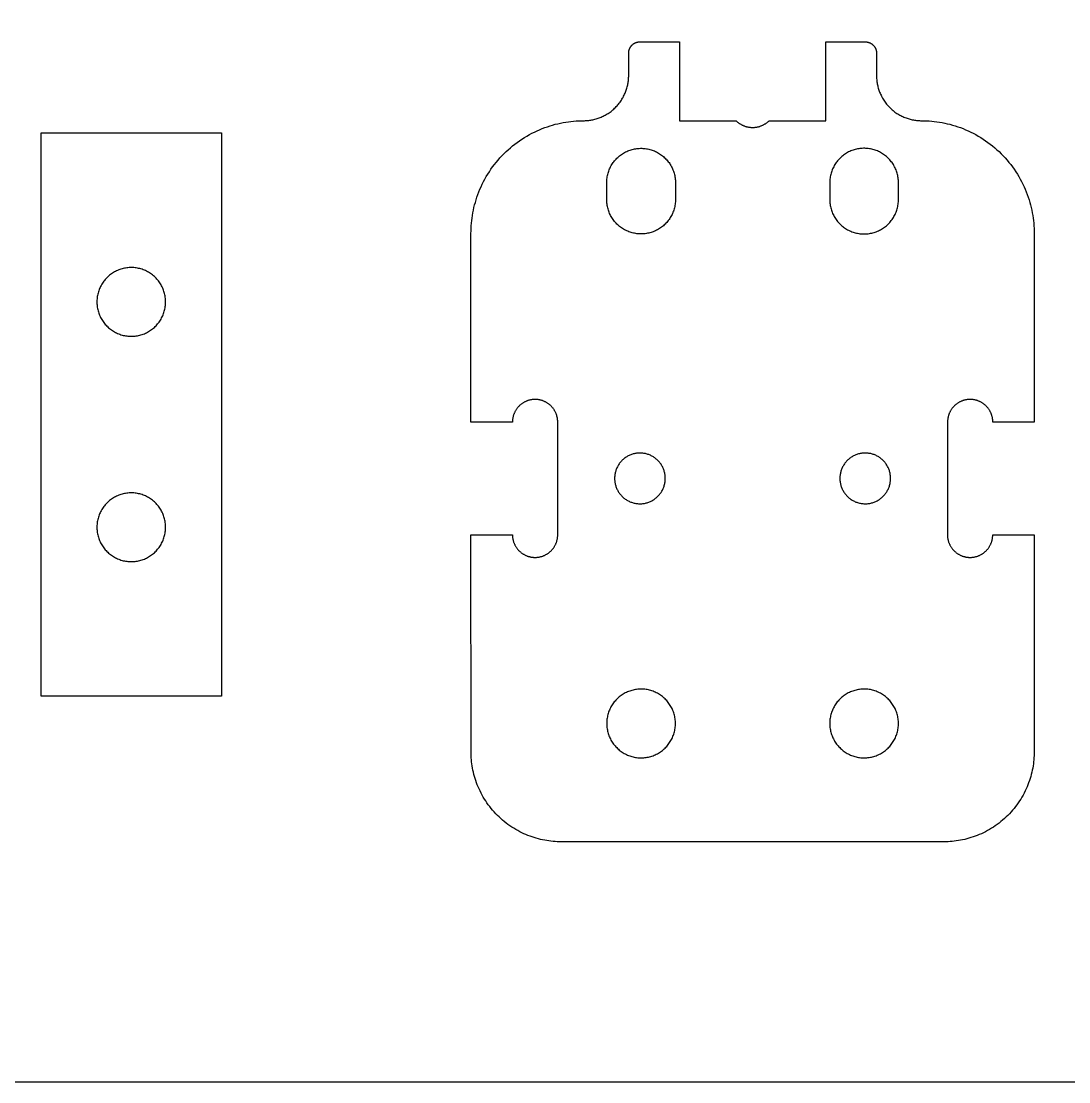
# Model space of a CAD drawing. Header units: millimetres. Extents: x -65 to 613, y -58 to 125.
# Drawn here: x 18.7 to 111.7, y -58.3 to 35.9 of the extents above; entities that cross this region are included whole.
import ezdxf

# ---------------------------------------------------------------- set-up
doc = ezdxf.new("R2010")
doc.units = ezdxf.units.MM
doc.header["$MEASUREMENT"] = 0
for name, color, linetype in [('ALLUMINIO2MM', 7, 'Continuous'), ('ALLUMINIO5MM', 7, 'Continuous'), ('DEFAULT', 7, 'Continuous')]:
    doc.layers.add(name, color=color, linetype=linetype)

# ---------------------------------------------------------------- blocks, each defined once
blk = doc.blocks.new('BLOCKOFVIEWS_3')
at = {"layer": 'ALLUMINIO2MM'}
for points in [[(-13.991, 49.22), (2.009, 49.22)], [(-13.991, -0.78), (-13.991, 49.22)], [(2.009, 49.22), (2.009, -0.78)], [(-2.941, 34.22), (-2.943, 34.326), (-2.949, 34.431), (-2.958, 34.537), (-2.971, 34.642), (-2.987, 34.746), (-3.007, 34.85), (-3.031, 34.954), (-3.058, 35.056), (-3.089, 35.157), (-3.123, 35.257), (-3.161, 35.356), (-3.202, 35.454), (-3.247, 35.55), (-3.294, 35.644), (-3.345, 35.737), (-3.4, 35.828), (-3.457, 35.917), (-3.517, 36.004), (-3.581, 36.089), (-3.647, 36.171), (-3.716, 36.251), (-3.788, 36.329), (-3.863, 36.404), (-3.94, 36.477), (-4.019, 36.547), (-4.101, 36.614), (-4.186, 36.678), (-4.272, 36.739), (-4.36, 36.797), (-4.451, 36.852), (-4.543, 36.904), (-4.637, 36.953), (-4.733, 36.998), (-4.83, 37.04), (-4.929, 37.079), (-5.029, 37.114), (-5.13, 37.145), (-5.232, 37.174), (-5.335, 37.198), (-5.438, 37.219), (-5.543, 37.237), (-5.648, 37.25), (-5.753, 37.26), (-5.859, 37.267), (-5.965, 37.27), (-6.071, 37.269), (-6.176, 37.264), (-6.282, 37.256), (-6.387, 37.244), (-6.492, 37.228), (-6.596, 37.209), (-6.699, 37.186), (-6.802, 37.16), (-6.903, 37.13), (-7.004, 37.097), (-7.103, 37.06), (-7.201, 37.019), (-7.297, 36.976), (-7.392, 36.929), (-7.486, 36.879), (-7.577, 36.825), (-7.666, 36.768), (-7.754, 36.709), (-7.839, 36.646), (-7.922, 36.581), (-8.003, 36.512), (-8.081, 36.441), (-8.157, 36.367), (-8.23, 36.291), (-8.301, 36.212), (-8.369, 36.13), (-8.434, 36.047), (-8.495, 35.961), (-8.554, 35.873), (-8.61, 35.783), (-8.663, 35.691), (-8.712, 35.597), (-8.759, 35.502), (-8.801, 35.405), (-8.841, 35.307), (-8.877, 35.207), (-8.909, 35.107), (-8.938, 35.005), (-8.964, 34.902), (-8.986, 34.798), (-9.004, 34.694), (-9.019, 34.589), (-9.03, 34.484), (-9.037, 34.378), (-9.041, 34.273), (-9.041, 34.167), (-9.037, 34.061), (-9.03, 33.955), (-9.019, 33.85), (-9.004, 33.745), (-8.986, 33.641), (-8.964, 33.537), (-8.938, 33.435), (-8.909, 33.333), (-8.877, 33.232), (-8.841, 33.132), (-8.801, 33.034), (-8.759, 32.937), (-8.712, 32.842), (-8.663, 32.748), (-8.61, 32.657), (-8.554, 32.567), (-8.495, 32.479), (-8.434, 32.393), (-8.369, 32.309), (-8.301, 32.228), (-8.23, 32.149), (-8.157, 32.072), (-8.081, 31.998), (-8.003, 31.927), (-7.922, 31.859), (-7.839, 31.793), (-7.754, 31.731), (-7.666, 31.671), (-7.577, 31.614), (-7.486, 31.561), (-7.392, 31.511), (-7.297, 31.464), (-7.201, 31.42), (-7.103, 31.38), (-7.004, 31.343), (-6.903, 31.309), (-6.802, 31.279), (-6.699, 31.253), (-6.596, 31.23), (-6.492, 31.211), (-6.387, 31.195), (-6.282, 31.184), (-6.176, 31.175), (-6.071, 31.171), (-5.965, 31.17), (-5.859, 31.173), (-5.753, 31.179), (-5.648, 31.189), (-5.543, 31.203), (-5.438, 31.22), (-5.335, 31.241), (-5.232, 31.266), (-5.13, 31.294), (-5.029, 31.326), (-4.929, 31.361), (-4.83, 31.399), (-4.733, 31.441), (-4.637, 31.487), (-4.543, 31.535), (-4.451, 31.587), (-4.36, 31.642), (-4.272, 31.7), (-4.186, 31.762), (-4.101, 31.826), (-4.019, 31.893), (-3.94, 31.963), (-3.863, 32.035), (-3.788, 32.11), (-3.716, 32.188), (-3.647, 32.268), (-3.581, 32.351), (-3.517, 32.436), (-3.457, 32.522), (-3.4, 32.611), (-3.345, 32.702), (-3.294, 32.795), (-3.247, 32.89), (-3.202, 32.986), (-3.161, 33.083), (-3.123, 33.182), (-3.089, 33.282), (-3.058, 33.384), (-3.031, 33.486), (-3.007, 33.589), (-2.987, 33.693), (-2.971, 33.798), (-2.958, 33.903), (-2.949, 34.008), (-2.943, 34.114), (-2.941, 34.22)], [(-2.941, 14.22), (-2.943, 14.326), (-2.949, 14.431), (-2.958, 14.537), (-2.971, 14.642), (-2.987, 14.746), (-3.007, 14.85), (-3.031, 14.954), (-3.058, 15.056), (-3.089, 15.157), (-3.123, 15.257), (-3.161, 15.356), (-3.202, 15.454), (-3.247, 15.55), (-3.294, 15.644), (-3.345, 15.737), (-3.4, 15.828), (-3.457, 15.917), (-3.517, 16.004), (-3.581, 16.089), (-3.647, 16.171), (-3.716, 16.251), (-3.788, 16.329), (-3.863, 16.404), (-3.94, 16.477), (-4.019, 16.547), (-4.101, 16.614), (-4.186, 16.678), (-4.272, 16.739), (-4.36, 16.797), (-4.451, 16.852), (-4.543, 16.904), (-4.637, 16.953), (-4.733, 16.998), (-4.83, 17.04), (-4.929, 17.079), (-5.029, 17.114), (-5.13, 17.145), (-5.232, 17.174), (-5.335, 17.198), (-5.438, 17.219), (-5.543, 17.237), (-5.648, 17.25), (-5.753, 17.26), (-5.859, 17.267), (-5.965, 17.27), (-6.071, 17.269), (-6.176, 17.264), (-6.282, 17.256), (-6.387, 17.244), (-6.492, 17.228), (-6.596, 17.209), (-6.699, 17.186), (-6.802, 17.16), (-6.903, 17.13), (-7.004, 17.097), (-7.103, 17.06), (-7.201, 17.019), (-7.297, 16.976), (-7.392, 16.929), (-7.486, 16.879), (-7.577, 16.825), (-7.666, 16.768), (-7.754, 16.709), (-7.839, 16.646), (-7.922, 16.581), (-8.003, 16.512), (-8.081, 16.441), (-8.157, 16.367), (-8.23, 16.291), (-8.301, 16.212), (-8.369, 16.13), (-8.434, 16.047), (-8.495, 15.961), (-8.554, 15.873), (-8.61, 15.783), (-8.663, 15.691), (-8.712, 15.597), (-8.759, 15.502), (-8.801, 15.405), (-8.841, 15.307), (-8.877, 15.207), (-8.909, 15.107), (-8.938, 15.005), (-8.964, 14.902), (-8.986, 14.798), (-9.004, 14.694), (-9.019, 14.589), (-9.03, 14.484), (-9.037, 14.378), (-9.041, 14.273), (-9.041, 14.167), (-9.037, 14.061), (-9.03, 13.955), (-9.019, 13.85), (-9.004, 13.745), (-8.986, 13.641), (-8.964, 13.537), (-8.938, 13.435), (-8.909, 13.333), (-8.877, 13.232), (-8.841, 13.132), (-8.801, 13.034), (-8.759, 12.937), (-8.712, 12.842), (-8.663, 12.748), (-8.61, 12.657), (-8.554, 12.567), (-8.495, 12.479), (-8.434, 12.393), (-8.369, 12.309), (-8.301, 12.228), (-8.23, 12.149), (-8.157, 12.072), (-8.081, 11.998), (-8.003, 11.927), (-7.922, 11.859), (-7.839, 11.793), (-7.754, 11.731), (-7.666, 11.671), (-7.577, 11.614), (-7.486, 11.561), (-7.392, 11.511), (-7.297, 11.464), (-7.201, 11.42), (-7.103, 11.38), (-7.004, 11.343), (-6.903, 11.309), (-6.802, 11.279), (-6.699, 11.253), (-6.596, 11.23), (-6.492, 11.211), (-6.387, 11.195), (-6.282, 11.184), (-6.176, 11.175), (-6.071, 11.171), (-5.965, 11.17), (-5.859, 11.173), (-5.753, 11.179), (-5.648, 11.189), (-5.543, 11.203), (-5.438, 11.22), (-5.335, 11.241), (-5.232, 11.266), (-5.13, 11.294), (-5.029, 11.326), (-4.929, 11.361), (-4.83, 11.399), (-4.733, 11.441), (-4.637, 11.487), (-4.543, 11.535), (-4.451, 11.587), (-4.36, 11.642), (-4.272, 11.7), (-4.186, 11.762), (-4.101, 11.826), (-4.019, 11.893), (-3.94, 11.963), (-3.863, 12.035), (-3.788, 12.11), (-3.716, 12.188), (-3.647, 12.268), (-3.581, 12.351), (-3.517, 12.436), (-3.457, 12.522), (-3.4, 12.611), (-3.345, 12.702), (-3.294, 12.795), (-3.247, 12.89), (-3.202, 12.986), (-3.161, 13.083), (-3.123, 13.182), (-3.089, 13.282), (-3.058, 13.384), (-3.031, 13.486), (-3.007, 13.589), (-2.987, 13.693), (-2.971, 13.798), (-2.958, 13.903), (-2.949, 14.008), (-2.943, 14.114), (-2.941, 14.22)], [(2.009, -0.78), (-13.991, -0.78)]]:
    blk.add_lwpolyline(points, dxfattribs=at)

msp = doc.modelspace()

# ---------------------------------------------------------------- linework, layer by layer
at = {"layer": 'ALLUMINIO5MM'}
for points in [[(82.124, 27.025), (82.157, 26.993), (82.192, 26.962), (82.227, 26.931), (82.263, 26.9), (82.301, 26.87), (82.339, 26.841), (82.378, 26.813), (82.418, 26.785), (82.459, 26.758), (82.501, 26.732), (82.544, 26.706), (82.588, 26.682), (82.632, 26.658), (82.678, 26.635), (82.724, 26.614), (82.771, 26.593), (82.819, 26.573), (82.867, 26.555), (82.916, 26.537), (82.966, 26.521), (83.016, 26.506), (83.067, 26.492), (83.118, 26.48), (83.17, 26.468), (83.222, 26.458), (83.274, 26.449), (83.327, 26.442), (83.38, 26.436), (83.433, 26.431), (83.487, 26.428), (83.54, 26.426), (83.594, 26.425), (83.647, 26.426), (83.701, 26.428), (83.754, 26.431), (83.808, 26.436), (83.861, 26.442), (83.914, 26.449), (83.966, 26.458), (84.018, 26.468), (84.07, 26.48), (84.121, 26.492), (84.172, 26.506), (84.222, 26.521), (84.272, 26.537), (84.321, 26.555), (84.369, 26.573), (84.417, 26.593), (84.464, 26.614), (84.51, 26.635), (84.555, 26.658), (84.6, 26.682), (84.644, 26.706), (84.687, 26.732), (84.729, 26.758), (84.77, 26.785), (84.81, 26.813), (84.849, 26.841), (84.887, 26.87), (84.924, 26.9), (84.961, 26.931), (84.996, 26.962), (85.03, 26.993), (85.064, 27.025), (90.094, 27.025), (90.094, 34.025), (93.594, 34.025), (93.616, 34.025), (93.638, 34.024), (93.661, 34.023), (93.684, 34.021), (93.707, 34.019), (93.73, 34.016), (93.753, 34.012), (93.776, 34.008), (93.799, 34.004), (93.822, 33.999), (93.846, 33.993), (93.869, 33.986), (93.892, 33.979), (93.916, 33.972), (93.939, 33.964), (93.962, 33.955), (93.985, 33.945), (94.008, 33.935), (94.031, 33.925), (94.053, 33.913), (94.076, 33.901), (94.098, 33.889), (94.12, 33.876), (94.141, 33.862), (94.162, 33.848), (94.183, 33.833), (94.204, 33.817), (94.224, 33.801), (94.244, 33.785), (94.263, 33.768), (94.282, 33.75), (94.301, 33.732), (94.319, 33.714), (94.337, 33.695), (94.354, 33.675), (94.37, 33.655), (94.386, 33.635), (94.402, 33.614), (94.417, 33.594), (94.431, 33.572), (94.445, 33.551), (94.458, 33.529), (94.47, 33.507), (94.482, 33.484), (94.493, 33.462), (94.504, 33.439), (94.514, 33.416), (94.524, 33.393), (94.533, 33.37), (94.541, 33.347), (94.548, 33.323), (94.555, 33.3), (94.562, 33.277), (94.567, 33.254), (94.573, 33.23), (94.577, 33.207), (94.581, 33.184), (94.585, 33.161), (94.588, 33.138), (94.59, 33.115), (94.592, 33.092), (94.593, 33.07), (94.594, 33.047), (94.595, 30.936), (94.598, 30.847), (94.603, 30.756), (94.61, 30.666), (94.619, 30.574), (94.631, 30.482), (94.645, 30.39), (94.661, 30.297), (94.679, 30.204), (94.7, 30.111), (94.723, 30.018), (94.748, 29.924), (94.776, 29.831), (94.807, 29.738), (94.839, 29.645), (94.875, 29.553), (94.913, 29.461), (94.953, 29.369), (94.996, 29.278), (95.041, 29.188), (95.088, 29.098), (95.139, 29.01), (95.191, 28.923), (95.246, 28.836), (95.303, 28.751), (95.363, 28.667), (95.424, 28.585), (95.488, 28.504), (95.555, 28.424), (95.623, 28.347), (95.693, 28.271), (95.765, 28.197), (95.84, 28.124), (95.916, 28.054), (95.993, 27.986), (96.073, 27.92), (96.154, 27.856), (96.236, 27.794), (96.32, 27.734), (96.405, 27.677), (96.491, 27.622), (96.579, 27.57), (96.667, 27.52), (96.757, 27.472), (96.847, 27.427), (96.938, 27.384), (97.029, 27.344), (97.122, 27.306), (97.214, 27.271), (97.307, 27.238), (97.4, 27.207), (97.493, 27.179), (97.587, 27.154), (97.68, 27.131), (97.773, 27.11), (97.866, 27.092), (97.959, 27.076), (98.051, 27.062), (98.143, 27.051), (98.234, 27.041), (98.325, 27.034), (98.416, 27.029), (98.505, 27.026), (98.816, 27.023), (99.04, 27.015), (99.265, 27.002), (99.492, 26.985), (99.721, 26.961), (99.951, 26.933), (100.182, 26.898), (100.414, 26.858), (100.646, 26.812), (100.879, 26.76), (101.112, 26.703), (101.345, 26.639), (101.579, 26.569), (101.811, 26.493), (102.044, 26.411), (102.275, 26.323), (102.505, 26.228), (102.734, 26.128), (102.961, 26.021), (103.187, 25.908), (103.41, 25.789), (103.631, 25.663), (103.85, 25.532), (104.066, 25.395), (104.279, 25.252), (104.488, 25.103), (104.694, 24.949), (104.897, 24.789), (105.095, 24.623), (105.29, 24.452), (105.48, 24.277), (105.665, 24.096), (105.846, 23.911), (106.021, 23.721), (106.192, 23.526), (106.357, 23.328), (106.517, 23.126), (106.672, 22.92), (106.821, 22.71), (106.964, 22.497), (107.101, 22.281), (107.232, 22.063), (107.358, 21.841), (107.477, 21.618), (107.59, 21.392), (107.697, 21.165), (107.797, 20.936), (107.892, 20.706), (107.98, 20.475), (108.062, 20.243), (108.138, 20.01), (108.208, 19.777), (108.272, 19.543), (108.329, 19.31), (108.381, 19.077), (108.427, 18.845), (108.467, 18.613), (108.501, 18.382), (108.53, 18.152), (108.553, 17.924), (108.571, 17.696), (108.584, 17.471), (108.591, 17.247), (108.6, 0.275), (104.92, 0.275), (104.92, 0.32), (104.918, 0.365), (104.916, 0.41), (104.912, 0.456), (104.908, 0.502), (104.902, 0.548), (104.895, 0.594), (104.887, 0.641), (104.878, 0.688), (104.867, 0.735), (104.856, 0.781), (104.843, 0.828), (104.829, 0.875), (104.813, 0.922), (104.797, 0.969), (104.779, 1.015), (104.76, 1.061), (104.74, 1.107), (104.719, 1.153), (104.696, 1.198), (104.672, 1.243), (104.647, 1.288), (104.62, 1.332), (104.593, 1.375), (104.564, 1.418), (104.534, 1.46), (104.503, 1.501), (104.471, 1.542), (104.438, 1.582), (104.403, 1.621), (104.368, 1.659), (104.332, 1.697), (104.294, 1.733), (104.256, 1.768), (104.217, 1.802), (104.177, 1.836), (104.137, 1.868), (104.095, 1.899), (104.053, 1.929), (104.01, 1.958), (103.967, 1.985), (103.923, 2.012), (103.878, 2.037), (103.834, 2.061), (103.788, 2.083), (103.743, 2.105), (103.697, 2.125), (103.65, 2.144), (103.604, 2.162), (103.557, 2.178), (103.51, 2.194), (103.463, 2.208), (103.417, 2.22), (103.37, 2.232), (103.323, 2.242), (103.276, 2.252), (103.23, 2.26), (103.183, 2.267), (103.137, 2.272), (103.091, 2.277), (103.045, 2.281), (103, 2.283), (102.955, 2.285), (102.91, 2.285), (102.866, 2.285), (102.821, 2.283), (102.775, 2.281), (102.73, 2.277), (102.684, 2.272), (102.638, 2.267), (102.591, 2.26), (102.545, 2.252), (102.498, 2.242), (102.451, 2.232), (102.404, 2.22), (102.357, 2.208), (102.31, 2.194), (102.264, 2.178), (102.217, 2.162), (102.17, 2.144), (102.124, 2.125), (102.078, 2.105), (102.033, 2.083), (101.987, 2.061), (101.942, 2.037), (101.898, 2.012), (101.854, 1.985), (101.81, 1.958), (101.768, 1.929), (101.726, 1.899), (101.684, 1.868), (101.643, 1.836), (101.604, 1.802), (101.565, 1.768), (101.526, 1.733), (101.489, 1.697), (101.453, 1.659), (101.417, 1.621), (101.383, 1.582), (101.35, 1.542), (101.318, 1.501), (101.287, 1.46), (101.257, 1.418), (101.228, 1.375), (101.2, 1.332), (101.174, 1.288), (101.149, 1.243), (101.125, 1.198), (101.102, 1.153), (101.081, 1.107), (101.06, 1.061), (101.041, 1.015), (101.024, 0.969), (101.007, 0.922), (100.992, 0.875), (100.978, 0.828), (100.965, 0.781), (100.954, 0.735), (100.943, 0.688), (100.934, 0.641), (100.926, 0.594), (100.919, 0.548), (100.913, 0.502), (100.908, 0.456), (100.905, 0.41), (100.902, 0.365), (100.901, 0.32), (100.894, -9.725), (100.894, -9.77), (100.896, -9.815), (100.898, -9.86), (100.902, -9.906), (100.907, -9.952), (100.912, -9.998), (100.919, -10.044), (100.927, -10.091), (100.937, -10.137), (100.947, -10.184), (100.959, -10.231), (100.971, -10.278), (100.986, -10.325), (101.001, -10.372), (101.017, -10.418), (101.035, -10.465), (101.054, -10.511), (101.074, -10.557), (101.096, -10.603), (101.118, -10.648), (101.142, -10.693), (101.168, -10.738), (101.194, -10.781), (101.222, -10.825), (101.25, -10.868), (101.28, -10.91), (101.311, -10.951), (101.343, -10.992), (101.377, -11.032), (101.411, -11.071), (101.446, -11.109), (101.483, -11.146), (101.52, -11.183), (101.558, -11.218), (101.597, -11.252), (101.637, -11.285), (101.678, -11.318), (101.719, -11.349), (101.761, -11.379), (101.804, -11.407), (101.847, -11.435), (101.891, -11.461), (101.936, -11.486), (101.981, -11.51), (102.026, -11.533), (102.072, -11.555), (102.118, -11.575), (102.164, -11.594), (102.211, -11.612), (102.257, -11.628), (102.304, -11.643), (102.351, -11.657), (102.398, -11.67), (102.445, -11.682), (102.491, -11.692), (102.538, -11.701), (102.585, -11.709), (102.631, -11.716), (102.677, -11.722), (102.723, -11.727), (102.769, -11.73), (102.814, -11.733), (102.859, -11.734), (102.904, -11.735), (102.949, -11.734), (102.993, -11.733), (103.039, -11.73), (103.084, -11.727), (103.13, -11.722), (103.177, -11.716), (103.223, -11.709), (103.27, -11.701), (103.316, -11.692), (103.363, -11.682), (103.41, -11.67), (103.457, -11.657), (103.504, -11.643), (103.551, -11.628), (103.597, -11.612), (103.644, -11.594), (103.69, -11.575), (103.736, -11.555), (103.782, -11.533), (103.827, -11.51), (103.872, -11.486), (103.916, -11.461), (103.96, -11.435), (104.004, -11.407), (104.047, -11.379), (104.089, -11.349), (104.13, -11.318), (104.171, -11.285), (104.211, -11.252), (104.25, -11.218), (104.288, -11.183), (104.325, -11.146), (104.361, -11.109), (104.397, -11.071), (104.431, -11.032), (104.464, -10.992), (104.497, -10.951), (104.528, -10.91), (104.557, -10.868), (104.586, -10.825), (104.614, -10.781), (104.64, -10.738), (104.665, -10.693), (104.689, -10.648), (104.712, -10.603), (104.734, -10.557), (104.754, -10.511), (104.773, -10.465), (104.791, -10.418), (104.807, -10.372), (104.822, -10.325), (104.836, -10.278), (104.849, -10.231), (104.861, -10.184), (104.871, -10.137), (104.88, -10.091), (104.888, -10.044), (104.895, -9.998), (104.901, -9.952), (104.906, -9.906), (104.909, -9.86), (104.912, -9.815), (104.913, -9.77), (104.914, -9.725), (108.594, -9.725), (108.594, -28.975), (108.592, -29.153), (108.586, -29.332), (108.576, -29.512), (108.562, -29.694), (108.543, -29.877), (108.52, -30.061), (108.492, -30.245), (108.46, -30.431), (108.424, -30.617), (108.382, -30.803), (108.336, -30.99), (108.285, -31.176), (108.229, -31.363), (108.168, -31.549), (108.103, -31.735), (108.032, -31.92), (107.957, -32.104), (107.876, -32.287), (107.791, -32.469), (107.7, -32.649), (107.605, -32.828), (107.505, -33.005), (107.4, -33.18), (107.29, -33.353), (107.175, -33.523), (107.056, -33.691), (106.933, -33.855), (106.805, -34.017), (106.672, -34.176), (106.536, -34.332), (106.395, -34.484), (106.251, -34.632), (106.102, -34.776), (105.95, -34.917), (105.795, -35.053), (105.636, -35.186), (105.474, -35.314), (105.309, -35.437), (105.142, -35.556), (104.972, -35.671), (104.799, -35.781), (104.624, -35.886), (104.447, -35.986), (104.268, -36.081), (104.088, -36.172), (103.906, -36.257), (103.723, -36.338), (103.539, -36.413), (103.354, -36.484), (103.168, -36.55), (102.982, -36.61), (102.795, -36.666), (102.609, -36.717), (102.422, -36.763), (102.236, -36.805), (102.05, -36.841), (101.864, -36.873), (101.679, -36.901), (101.496, -36.924), (101.313, -36.943), (101.131, -36.957), (100.951, -36.967), (100.771, -36.973), (66.594, -36.975), (66.416, -36.973), (66.237, -36.967), (66.057, -36.957), (65.875, -36.943), (65.692, -36.924), (65.508, -36.901), (65.324, -36.873), (65.138, -36.841), (64.952, -36.805), (64.766, -36.763), (64.579, -36.717), (64.393, -36.666), (64.206, -36.61), (64.02, -36.55), (63.834, -36.484), (63.649, -36.413), (63.465, -36.338), (63.282, -36.257), (63.1, -36.172), (62.92, -36.081), (62.741, -35.986), (62.564, -35.886), (62.389, -35.781), (62.216, -35.671), (62.046, -35.556), (61.878, -35.437), (61.713, -35.314), (61.552, -35.186), (61.393, -35.053), (61.237, -34.917), (61.085, -34.776), (60.937, -34.632), (60.793, -34.484), (60.652, -34.332), (60.515, -34.176), (60.383, -34.017), (60.255, -33.855), (60.131, -33.691), (60.012, -33.523), (59.898, -33.353), (59.788, -33.18), (59.683, -33.005), (59.583, -32.828), (59.488, -32.649), (59.397, -32.469), (59.312, -32.287), (59.231, -32.104), (59.156, -31.92), (59.085, -31.735), (59.019, -31.549), (58.959, -31.363), (58.903, -31.176), (58.852, -30.99), (58.806, -30.803), (58.764, -30.617), (58.727, -30.431), (58.695, -30.245), (58.668, -30.061), (58.645, -29.877), (58.626, -29.694), (58.612, -29.512), (58.602, -29.332), (58.596, -29.153), (58.594, -9.725), (62.274, -9.725), (62.274, -9.77), (62.276, -9.815), (62.278, -9.86), (62.282, -9.906), (62.287, -9.952), (62.292, -9.998), (62.299, -10.044), (62.307, -10.091), (62.317, -10.137), (62.327, -10.184), (62.339, -10.231), (62.351, -10.278), (62.366, -10.325), (62.381, -10.372), (62.397, -10.418), (62.415, -10.465), (62.434, -10.511), (62.454, -10.557), (62.476, -10.603), (62.498, -10.648), (62.522, -10.693), (62.548, -10.738), (62.574, -10.781), (62.602, -10.825), (62.63, -10.868), (62.66, -10.91), (62.691, -10.951), (62.723, -10.992), (62.757, -11.032), (62.791, -11.071), (62.826, -11.109), (62.863, -11.146), (62.9, -11.183), (62.938, -11.218), (62.977, -11.252), (63.017, -11.285), (63.058, -11.318), (63.099, -11.349), (63.141, -11.379), (63.184, -11.407), (63.227, -11.435), (63.271, -11.461), (63.316, -11.486), (63.361, -11.51), (63.406, -11.533), (63.452, -11.555), (63.498, -11.575), (63.544, -11.594), (63.591, -11.612), (63.637, -11.628), (63.684, -11.643), (63.731, -11.657), (63.778, -11.67), (63.825, -11.682), (63.871, -11.692), (63.918, -11.701), (63.965, -11.709), (64.011, -11.716), (64.057, -11.722), (64.103, -11.727), (64.149, -11.73), (64.194, -11.733), (64.239, -11.734), (64.284, -11.735), (64.329, -11.734), (64.373, -11.733), (64.419, -11.73), (64.464, -11.727), (64.51, -11.722), (64.557, -11.716), (64.603, -11.709), (64.65, -11.701), (64.696, -11.692), (64.743, -11.682), (64.79, -11.67), (64.837, -11.657), (64.884, -11.643), (64.931, -11.628), (64.977, -11.612), (65.024, -11.594), (65.07, -11.575), (65.116, -11.555), (65.162, -11.533), (65.207, -11.51), (65.252, -11.486), (65.296, -11.461), (65.34, -11.435), (65.384, -11.407), (65.427, -11.379), (65.469, -11.349), (65.51, -11.318), (65.551, -11.285), (65.591, -11.252), (65.63, -11.218), (65.668, -11.183), (65.705, -11.146), (65.741, -11.109), (65.777, -11.071), (65.811, -11.032), (65.844, -10.992), (65.877, -10.951), (65.908, -10.91), (65.937, -10.868), (65.966, -10.825), (65.994, -10.781), (66.02, -10.738), (66.045, -10.693), (66.069, -10.648), (66.092, -10.603), (66.114, -10.557), (66.134, -10.511), (66.153, -10.465), (66.171, -10.418), (66.187, -10.372), (66.202, -10.325), (66.216, -10.278), (66.229, -10.231), (66.241, -10.184), (66.251, -10.137), (66.26, -10.091), (66.268, -10.044), (66.275, -9.998), (66.281, -9.952), (66.286, -9.906), (66.289, -9.86), (66.292, -9.815), (66.293, -9.77), (66.294, 0.275), (66.293, 0.32), (66.292, 0.365), (66.289, 0.41), (66.286, 0.456), (66.281, 0.502), (66.275, 0.548), (66.268, 0.594), (66.26, 0.641), (66.251, 0.687), (66.241, 0.734), (66.229, 0.781), (66.216, 0.828), (66.202, 0.875), (66.187, 0.922), (66.171, 0.968), (66.153, 1.015), (66.134, 1.061), (66.114, 1.107), (66.092, 1.153), (66.069, 1.198), (66.045, 1.243), (66.02, 1.288), (65.994, 1.332), (65.966, 1.375), (65.937, 1.418), (65.908, 1.46), (65.877, 1.501), (65.844, 1.542), (65.811, 1.582), (65.777, 1.621), (65.741, 1.659), (65.705, 1.696), (65.668, 1.733), (65.63, 1.768), (65.591, 1.802), (65.551, 1.835), (65.51, 1.868), (65.469, 1.899), (65.427, 1.929), (65.384, 1.957), (65.34, 1.985), (65.296, 2.011), (65.252, 2.037), (65.207, 2.06), (65.162, 2.083), (65.116, 2.105), (65.07, 2.125), (65.024, 2.144), (64.977, 2.162), (64.931, 2.178), (64.884, 2.193), (64.837, 2.207), (64.79, 2.22), (64.743, 2.232), (64.696, 2.242), (64.65, 2.251), (64.603, 2.26), (64.557, 2.266), (64.51, 2.272), (64.464, 2.277), (64.419, 2.28), (64.373, 2.283), (64.329, 2.285), (64.284, 2.285), (64.239, 2.285), (64.194, 2.283), (64.149, 2.28), (64.103, 2.277), (64.057, 2.272), (64.011, 2.266), (63.965, 2.26), (63.918, 2.251), (63.871, 2.242), (63.825, 2.232), (63.778, 2.22), (63.731, 2.207), (63.684, 2.193), (63.637, 2.178), (63.591, 2.162), (63.544, 2.144), (63.498, 2.125), (63.452, 2.105), (63.406, 2.083), (63.361, 2.06), (63.316, 2.037), (63.271, 2.011), (63.227, 1.985), (63.184, 1.957), (63.141, 1.929), (63.099, 1.899), (63.058, 1.868), (63.017, 1.835), (62.977, 1.802), (62.938, 1.768), (62.9, 1.733), (62.863, 1.696), (62.826, 1.659), (62.791, 1.621), (62.757, 1.582), (62.723, 1.542), (62.691, 1.501), (62.66, 1.46), (62.63, 1.418), (62.602, 1.375), (62.574, 1.332), (62.548, 1.288), (62.522, 1.243), (62.498, 1.198), (62.476, 1.153), (62.454, 1.107), (62.434, 1.061), (62.415, 1.015), (62.397, 0.968), (62.381, 0.922), (62.366, 0.875), (62.351, 0.828), (62.339, 0.781), (62.327, 0.734), (62.317, 0.687), (62.307, 0.641), (62.299, 0.594), (62.292, 0.548), (62.287, 0.502), (62.282, 0.456), (62.278, 0.41), (62.276, 0.365), (62.274, 0.32), (62.274, 0.275), (58.594, 0.275), (58.594, 17.025), (58.596, 17.247), (58.604, 17.471), (58.616, 17.696), (58.634, 17.924), (58.658, 18.152), (58.686, 18.382), (58.721, 18.613), (58.761, 18.845), (58.807, 19.077), (58.858, 19.31), (58.916, 19.543), (58.98, 19.777), (59.05, 20.01), (59.126, 20.243), (59.208, 20.475), (59.296, 20.706), (59.39, 20.936), (59.491, 21.165), (59.598, 21.392), (59.711, 21.618), (59.83, 21.841), (59.955, 22.063), (60.087, 22.281), (60.224, 22.497), (60.367, 22.71), (60.516, 22.92), (60.67, 23.126), (60.83, 23.328), (60.996, 23.526), (61.166, 23.721), (61.342, 23.911), (61.523, 24.096), (61.708, 24.277), (61.898, 24.452), (62.092, 24.623), (62.291, 24.789), (62.493, 24.949), (62.699, 25.103), (62.909, 25.252), (63.122, 25.395), (63.338, 25.532), (63.556, 25.663), (63.777, 25.789), (64.001, 25.908), (64.226, 26.021), (64.454, 26.128), (64.683, 26.228), (64.913, 26.323), (65.144, 26.411), (65.376, 26.493), (65.609, 26.569), (65.842, 26.639), (66.076, 26.703), (66.309, 26.76), (66.542, 26.812), (66.774, 26.858), (67.006, 26.898), (67.237, 26.933), (67.467, 26.961), (67.695, 26.985), (67.923, 27.002), (68.148, 27.015), (68.372, 27.023), (68.683, 27.026), (68.772, 27.029), (68.862, 27.034), (68.953, 27.041), (69.045, 27.051), (69.137, 27.062), (69.229, 27.076), (69.322, 27.092), (69.415, 27.11), (69.508, 27.131), (69.601, 27.154), (69.695, 27.179), (69.788, 27.207), (69.881, 27.238), (69.974, 27.271), (70.066, 27.306), (70.158, 27.344), (70.25, 27.384), (70.341, 27.427), (70.431, 27.472), (70.52, 27.52), (70.609, 27.57), (70.696, 27.622), (70.783, 27.677), (70.868, 27.734), (70.952, 27.794), (71.034, 27.856), (71.115, 27.92), (71.194, 27.986), (71.272, 28.054), (71.348, 28.124), (71.422, 28.197), (71.495, 28.271), (71.565, 28.347), (71.633, 28.424), (71.699, 28.504), (71.763, 28.585), (71.825, 28.667), (71.885, 28.751), (71.942, 28.836), (71.997, 28.923), (72.049, 29.01), (72.099, 29.098), (72.147, 29.188), (72.192, 29.278), (72.235, 29.369), (72.275, 29.461), (72.313, 29.553), (72.348, 29.645), (72.381, 29.738), (72.412, 29.831), (72.439, 29.924), (72.465, 30.018), (72.488, 30.111), (72.509, 30.204), (72.527, 30.297), (72.543, 30.39), (72.557, 30.482), (72.568, 30.574), (72.578, 30.666), (72.585, 30.756), (72.59, 30.847), (72.593, 30.936), (72.594, 33.047), (72.595, 33.07), (72.596, 33.092), (72.598, 33.115), (72.6, 33.138), (72.603, 33.161), (72.607, 33.184), (72.611, 33.207), (72.615, 33.23), (72.62, 33.254), (72.626, 33.277), (72.632, 33.3), (72.639, 33.323), (72.647, 33.347), (72.655, 33.37), (72.664, 33.393), (72.674, 33.416), (72.684, 33.439), (72.694, 33.462), (72.706, 33.484), (72.718, 33.507), (72.73, 33.529), (72.743, 33.551), (72.757, 33.572), (72.771, 33.594), (72.786, 33.614), (72.802, 33.635), (72.818, 33.655), (72.834, 33.675), (72.851, 33.695), (72.869, 33.714), (72.887, 33.732), (72.905, 33.75), (72.924, 33.768), (72.944, 33.785), (72.964, 33.801), (72.984, 33.817), (73.004, 33.833), (73.025, 33.848), (73.047, 33.862), (73.068, 33.876), (73.09, 33.889), (73.112, 33.901), (73.135, 33.913), (73.157, 33.925), (73.18, 33.935), (73.203, 33.945), (73.226, 33.955), (73.249, 33.964), (73.272, 33.972), (73.295, 33.979), (73.319, 33.986), (73.342, 33.993), (73.365, 33.999), (73.389, 34.004), (73.412, 34.008), (73.435, 34.012), (73.458, 34.016), (73.481, 34.019), (73.504, 34.021), (73.527, 34.023), (73.549, 34.024), (73.572, 34.025), (77.094, 34.025), (77.094, 27.025), (82.124, 27.025)], [(70.644, 21.525), (70.646, 21.63), (70.651, 21.735), (70.66, 21.84), (70.673, 21.945), (70.689, 22.049), (70.709, 22.152), (70.733, 22.255), (70.759, 22.357), (70.79, 22.457), (70.824, 22.557), (70.861, 22.656), (70.902, 22.753), (70.946, 22.848), (70.993, 22.942), (71.044, 23.035), (71.097, 23.125), (71.154, 23.214), (71.214, 23.301), (71.277, 23.385), (71.342, 23.468), (71.411, 23.548), (71.482, 23.625), (71.556, 23.7), (71.632, 23.773), (71.711, 23.843), (71.792, 23.91), (71.876, 23.974), (71.961, 24.035), (72.049, 24.093), (72.139, 24.149), (72.23, 24.201), (72.323, 24.25), (72.418, 24.295), (72.515, 24.338), (72.612, 24.377), (72.711, 24.412), (72.812, 24.445), (72.913, 24.473), (73.015, 24.499), (73.118, 24.52), (73.222, 24.538), (73.326, 24.553), (73.431, 24.564), (73.536, 24.571), (73.641, 24.575), (73.747, 24.575), (73.852, 24.571), (73.957, 24.564), (74.062, 24.553), (74.166, 24.538), (74.27, 24.52), (74.373, 24.499), (74.475, 24.473), (74.576, 24.445), (74.676, 24.412), (74.775, 24.377), (74.873, 24.338), (74.97, 24.295), (75.064, 24.25), (75.158, 24.201), (75.249, 24.149), (75.339, 24.093), (75.426, 24.035), (75.512, 23.974), (75.596, 23.91), (75.677, 23.843), (75.756, 23.773), (75.832, 23.7), (75.906, 23.625), (75.977, 23.548), (76.045, 23.468), (76.111, 23.385), (76.174, 23.301), (76.234, 23.214), (76.29, 23.125), (76.344, 23.035), (76.395, 22.942), (76.442, 22.848), (76.486, 22.753), (76.527, 22.656), (76.564, 22.557), (76.598, 22.457), (76.628, 22.357), (76.655, 22.255), (76.679, 22.152), (76.699, 22.049), (76.715, 21.945), (76.728, 21.84), (76.737, 21.735), (76.742, 21.63), (76.744, 21.525)], [(96.544, 21.525), (96.542, 21.63), (96.537, 21.735), (96.528, 21.84), (96.515, 21.945), (96.499, 22.049), (96.479, 22.152), (96.455, 22.255), (96.428, 22.357), (96.398, 22.457), (96.364, 22.557), (96.327, 22.656), (96.286, 22.753), (96.242, 22.848), (96.195, 22.942), (96.144, 23.035), (96.09, 23.125), (96.034, 23.214), (95.974, 23.301), (95.911, 23.385), (95.845, 23.468), (95.777, 23.548), (95.706, 23.625), (95.632, 23.7), (95.556, 23.773), (95.477, 23.843), (95.396, 23.91), (95.312, 23.974), (95.226, 24.035), (95.139, 24.093), (95.049, 24.149), (94.958, 24.201), (94.864, 24.25), (94.77, 24.295), (94.673, 24.338), (94.575, 24.377), (94.476, 24.412), (94.376, 24.445), (94.275, 24.473), (94.173, 24.499), (94.07, 24.52), (93.966, 24.538), (93.862, 24.553), (93.757, 24.564), (93.652, 24.571), (93.547, 24.575), (93.441, 24.575), (93.336, 24.571), (93.231, 24.564), (93.126, 24.553), (93.022, 24.538), (92.918, 24.52), (92.815, 24.499), (92.713, 24.473), (92.612, 24.445), (92.511, 24.412), (92.412, 24.377), (92.315, 24.338), (92.218, 24.295), (92.123, 24.25), (92.03, 24.201), (91.939, 24.149), (91.849, 24.093), (91.761, 24.035), (91.676, 23.974), (91.592, 23.91), (91.511, 23.843), (91.432, 23.773), (91.356, 23.7), (91.282, 23.625), (91.211, 23.548), (91.142, 23.468), (91.077, 23.385), (91.014, 23.301), (90.954, 23.214), (90.897, 23.125), (90.844, 23.035), (90.793, 22.942), (90.746, 22.848), (90.702, 22.753), (90.661, 22.656), (90.624, 22.557), (90.59, 22.457), (90.559, 22.357), (90.533, 22.255), (90.509, 22.152), (90.489, 22.049), (90.473, 21.945), (90.46, 21.84), (90.451, 21.735), (90.446, 21.63), (90.444, 21.525)], [(70.644, 20.025), (70.644, 21.525)], [(76.744, 21.525), (76.744, 20.025)], [(90.444, 21.525), (90.444, 20.025)], [(96.544, 20.025), (96.544, 21.525)], [(76.744, 20.025), (76.742, 19.92), (76.737, 19.815), (76.728, 19.71), (76.715, 19.605), (76.699, 19.501), (76.679, 19.398), (76.655, 19.295), (76.628, 19.193), (76.598, 19.093), (76.564, 18.993), (76.527, 18.894), (76.486, 18.797), (76.442, 18.702), (76.395, 18.608), (76.344, 18.515), (76.29, 18.425), (76.234, 18.336), (76.174, 18.249), (76.111, 18.165), (76.045, 18.082), (75.977, 18.002), (75.906, 17.925), (75.832, 17.85), (75.756, 17.777), (75.677, 17.707), (75.596, 17.64), (75.512, 17.576), (75.426, 17.515), (75.339, 17.457), (75.249, 17.401), (75.158, 17.349), (75.064, 17.3), (74.97, 17.255), (74.873, 17.212), (74.775, 17.173), (74.676, 17.138), (74.576, 17.105), (74.475, 17.077), (74.373, 17.051), (74.27, 17.03), (74.166, 17.012), (74.062, 16.997), (73.957, 16.986), (73.852, 16.979), (73.747, 16.975), (73.641, 16.975), (73.536, 16.979), (73.431, 16.986), (73.326, 16.997), (73.222, 17.012), (73.118, 17.03), (73.015, 17.051), (72.913, 17.077), (72.812, 17.105), (72.711, 17.138), (72.612, 17.173), (72.515, 17.212), (72.418, 17.255), (72.323, 17.3), (72.23, 17.349), (72.139, 17.401), (72.049, 17.457), (71.961, 17.515), (71.876, 17.576), (71.792, 17.64), (71.711, 17.707), (71.632, 17.777), (71.556, 17.85), (71.482, 17.925), (71.411, 18.002), (71.342, 18.082), (71.277, 18.165), (71.214, 18.249), (71.154, 18.336), (71.097, 18.425), (71.044, 18.515), (70.993, 18.608), (70.946, 18.702), (70.902, 18.797), (70.861, 18.894), (70.824, 18.993), (70.79, 19.093), (70.759, 19.193), (70.733, 19.295), (70.709, 19.398), (70.689, 19.501), (70.673, 19.605), (70.66, 19.71), (70.651, 19.815), (70.646, 19.92), (70.644, 20.025)], [(90.444, 20.025), (90.446, 19.92), (90.451, 19.815), (90.46, 19.71), (90.473, 19.605), (90.489, 19.501), (90.509, 19.398), (90.533, 19.295), (90.559, 19.193), (90.59, 19.093), (90.624, 18.993), (90.661, 18.894), (90.702, 18.797), (90.746, 18.702), (90.793, 18.608), (90.844, 18.515), (90.897, 18.425), (90.954, 18.336), (91.014, 18.249), (91.077, 18.165), (91.142, 18.082), (91.211, 18.002), (91.282, 17.925), (91.356, 17.85), (91.432, 17.777), (91.511, 17.707), (91.592, 17.64), (91.676, 17.576), (91.761, 17.515), (91.849, 17.457), (91.939, 17.401), (92.03, 17.349), (92.123, 17.3), (92.218, 17.255), (92.315, 17.212), (92.412, 17.173), (92.511, 17.138), (92.612, 17.105), (92.713, 17.077), (92.815, 17.051), (92.918, 17.03), (93.022, 17.012), (93.126, 16.997), (93.231, 16.986), (93.336, 16.979), (93.441, 16.975), (93.547, 16.975), (93.652, 16.979), (93.757, 16.986), (93.862, 16.997), (93.966, 17.012), (94.07, 17.03), (94.173, 17.051), (94.275, 17.077), (94.376, 17.105), (94.476, 17.138), (94.575, 17.173), (94.673, 17.212), (94.77, 17.255), (94.864, 17.3), (94.958, 17.349), (95.049, 17.401), (95.139, 17.457), (95.226, 17.515), (95.312, 17.576), (95.396, 17.64), (95.477, 17.707), (95.556, 17.777), (95.632, 17.85), (95.706, 17.925), (95.777, 18.002), (95.845, 18.082), (95.911, 18.165), (95.974, 18.249), (96.034, 18.336), (96.09, 18.425), (96.144, 18.515), (96.195, 18.608), (96.242, 18.702), (96.286, 18.797), (96.327, 18.894), (96.364, 18.993), (96.398, 19.093), (96.428, 19.193), (96.455, 19.295), (96.479, 19.398), (96.499, 19.501), (96.515, 19.605), (96.528, 19.71), (96.537, 19.815), (96.542, 19.92), (96.544, 20.025)], [(75.844, -4.725), (75.843, -4.647), (75.838, -4.569), (75.832, -4.491), (75.822, -4.414), (75.81, -4.336), (75.795, -4.26), (75.778, -4.184), (75.758, -4.108), (75.735, -4.033), (75.71, -3.96), (75.682, -3.887), (75.651, -3.815), (75.619, -3.744), (75.583, -3.674), (75.546, -3.606), (75.506, -3.539), (75.463, -3.473), (75.419, -3.409), (75.372, -3.346), (75.323, -3.285), (75.272, -3.226), (75.219, -3.169), (75.164, -3.113), (75.107, -3.06), (75.048, -3.008), (74.988, -2.959), (74.926, -2.912), (74.862, -2.866), (74.797, -2.824), (74.73, -2.783), (74.662, -2.745), (74.593, -2.709), (74.522, -2.675), (74.45, -2.644), (74.378, -2.616), (74.304, -2.59), (74.229, -2.567), (74.154, -2.546), (74.078, -2.528), (74.002, -2.512), (73.925, -2.499), (73.847, -2.489), (73.769, -2.482), (73.691, -2.477), (73.613, -2.475), (73.535, -2.476), (73.457, -2.479), (73.379, -2.485), (73.302, -2.494), (73.225, -2.506), (73.148, -2.52), (73.071, -2.536), (72.996, -2.556), (72.921, -2.578), (72.847, -2.603), (72.774, -2.63), (72.701, -2.66), (72.63, -2.692), (72.56, -2.726), (72.492, -2.764), (72.424, -2.803), (72.358, -2.845), (72.294, -2.889), (72.231, -2.935), (72.169, -2.983), (72.11, -3.034), (72.052, -3.086), (71.996, -3.141), (71.942, -3.197), (71.89, -3.256), (71.84, -3.316), (71.792, -3.377), (71.746, -3.441), (71.703, -3.506), (71.662, -3.572), (71.623, -3.64), (71.586, -3.709), (71.552, -3.779), (71.521, -3.85), (71.492, -3.923), (71.465, -3.996), (71.441, -4.071), (71.42, -4.146), (71.401, -4.222), (71.385, -4.298), (71.371, -4.375), (71.36, -4.452), (71.352, -4.53), (71.347, -4.608), (71.344, -4.686), (71.344, -4.764), (71.347, -4.842), (71.352, -4.92), (71.36, -4.998), (71.371, -5.075), (71.385, -5.152), (71.401, -5.228), (71.42, -5.304), (71.441, -5.379), (71.465, -5.454), (71.492, -5.527), (71.521, -5.6), (71.552, -5.671), (71.586, -5.741), (71.623, -5.81), (71.662, -5.878), (71.703, -5.944), (71.746, -6.009), (71.792, -6.073), (71.84, -6.134), (71.89, -6.194), (71.942, -6.253), (71.996, -6.309), (72.052, -6.364), (72.11, -6.416), (72.169, -6.467), (72.231, -6.515), (72.294, -6.561), (72.358, -6.605), (72.424, -6.647), (72.492, -6.686), (72.56, -6.724), (72.63, -6.758), (72.701, -6.79), (72.774, -6.82), (72.847, -6.847), (72.921, -6.872), (72.996, -6.894), (73.071, -6.913), (73.148, -6.93), (73.225, -6.944), (73.302, -6.956), (73.379, -6.965), (73.457, -6.971), (73.535, -6.974), (73.613, -6.975), (73.691, -6.973), (73.769, -6.968), (73.847, -6.961), (73.925, -6.951), (74.002, -6.938), (74.078, -6.922), (74.154, -6.904), (74.229, -6.883), (74.304, -6.86), (74.378, -6.834), (74.45, -6.806), (74.522, -6.775), (74.593, -6.741), (74.662, -6.705), (74.73, -6.667), (74.797, -6.626), (74.862, -6.583), (74.926, -6.538), (74.988, -6.491), (75.048, -6.442), (75.107, -6.39), (75.164, -6.337), (75.219, -6.281), (75.272, -6.224), (75.323, -6.165), (75.372, -6.104), (75.419, -6.041), (75.463, -5.977), (75.506, -5.911), (75.546, -5.844), (75.583, -5.776), (75.619, -5.706), (75.651, -5.635), (75.682, -5.563), (75.71, -5.49), (75.735, -5.417), (75.758, -5.342), (75.778, -5.266), (75.795, -5.19), (75.81, -5.114), (75.822, -5.036), (75.832, -4.959), (75.838, -4.881), (75.843, -4.803), (75.844, -4.725)], [(95.844, -4.725), (95.843, -4.647), (95.838, -4.569), (95.832, -4.491), (95.822, -4.414), (95.81, -4.336), (95.795, -4.26), (95.778, -4.184), (95.758, -4.108), (95.735, -4.033), (95.71, -3.96), (95.682, -3.887), (95.651, -3.815), (95.619, -3.744), (95.583, -3.674), (95.546, -3.606), (95.506, -3.539), (95.463, -3.473), (95.419, -3.409), (95.372, -3.346), (95.323, -3.285), (95.272, -3.226), (95.219, -3.169), (95.164, -3.113), (95.107, -3.06), (95.048, -3.008), (94.988, -2.959), (94.926, -2.912), (94.862, -2.866), (94.797, -2.824), (94.73, -2.783), (94.662, -2.745), (94.593, -2.709), (94.522, -2.675), (94.45, -2.644), (94.378, -2.616), (94.304, -2.59), (94.229, -2.567), (94.154, -2.546), (94.078, -2.528), (94.002, -2.512), (93.925, -2.499), (93.847, -2.489), (93.769, -2.482), (93.691, -2.477), (93.613, -2.475), (93.535, -2.476), (93.457, -2.479), (93.379, -2.485), (93.302, -2.494), (93.225, -2.506), (93.148, -2.52), (93.071, -2.536), (92.996, -2.556), (92.921, -2.578), (92.847, -2.603), (92.774, -2.63), (92.701, -2.66), (92.63, -2.692), (92.56, -2.726), (92.492, -2.764), (92.424, -2.803), (92.358, -2.845), (92.294, -2.889), (92.231, -2.935), (92.169, -2.983), (92.11, -3.034), (92.052, -3.086), (91.996, -3.141), (91.942, -3.197), (91.89, -3.256), (91.84, -3.316), (91.792, -3.377), (91.746, -3.441), (91.703, -3.506), (91.662, -3.572), (91.623, -3.64), (91.586, -3.709), (91.552, -3.779), (91.521, -3.85), (91.492, -3.923), (91.465, -3.996), (91.441, -4.071), (91.42, -4.146), (91.401, -4.222), (91.385, -4.298), (91.371, -4.375), (91.36, -4.452), (91.352, -4.53), (91.347, -4.608), (91.344, -4.686), (91.344, -4.764), (91.347, -4.842), (91.352, -4.92), (91.36, -4.998), (91.371, -5.075), (91.385, -5.152), (91.401, -5.228), (91.42, -5.304), (91.441, -5.379), (91.465, -5.454), (91.492, -5.527), (91.521, -5.6), (91.552, -5.671), (91.586, -5.741), (91.623, -5.81), (91.662, -5.878), (91.703, -5.944), (91.746, -6.009), (91.792, -6.073), (91.84, -6.134), (91.89, -6.194), (91.942, -6.253), (91.996, -6.309), (92.052, -6.364), (92.11, -6.416), (92.169, -6.467), (92.231, -6.515), (92.294, -6.561), (92.358, -6.605), (92.424, -6.647), (92.492, -6.686), (92.56, -6.724), (92.63, -6.758), (92.701, -6.79), (92.774, -6.82), (92.847, -6.847), (92.921, -6.872), (92.996, -6.894), (93.071, -6.913), (93.148, -6.93), (93.225, -6.944), (93.302, -6.956), (93.379, -6.965), (93.457, -6.971), (93.535, -6.974), (93.613, -6.975), (93.691, -6.973), (93.769, -6.968), (93.847, -6.961), (93.925, -6.951), (94.002, -6.938), (94.078, -6.922), (94.154, -6.904), (94.229, -6.883), (94.304, -6.86), (94.378, -6.834), (94.45, -6.806), (94.522, -6.775), (94.593, -6.741), (94.662, -6.705), (94.73, -6.667), (94.797, -6.626), (94.862, -6.583), (94.926, -6.538), (94.988, -6.491), (95.048, -6.442), (95.107, -6.39), (95.164, -6.337), (95.219, -6.281), (95.272, -6.224), (95.323, -6.165), (95.372, -6.104), (95.419, -6.041), (95.463, -5.977), (95.506, -5.911), (95.546, -5.844), (95.583, -5.776), (95.619, -5.706), (95.651, -5.635), (95.682, -5.563), (95.71, -5.49), (95.735, -5.417), (95.758, -5.342), (95.778, -5.266), (95.795, -5.19), (95.81, -5.114), (95.822, -5.036), (95.832, -4.959), (95.838, -4.881), (95.843, -4.803), (95.844, -4.725)], [(76.744, -26.475), (76.742, -26.369), (76.737, -26.263), (76.727, -26.158), (76.715, -26.053), (76.698, -25.948), (76.678, -25.844), (76.654, -25.741), (76.627, -25.639), (76.596, -25.538), (76.562, -25.437), (76.524, -25.338), (76.483, -25.241), (76.439, -25.145), (76.391, -25.05), (76.34, -24.958), (76.285, -24.867), (76.228, -24.778), (76.168, -24.691), (76.104, -24.606), (76.038, -24.524), (75.969, -24.443), (75.897, -24.366), (75.822, -24.29), (75.745, -24.218), (75.666, -24.148), (75.584, -24.081), (75.499, -24.017), (75.413, -23.956), (75.325, -23.898), (75.234, -23.842), (75.142, -23.791), (75.048, -23.742), (74.952, -23.697), (74.855, -23.655), (74.756, -23.616), (74.657, -23.581), (74.555, -23.549), (74.453, -23.521), (74.35, -23.496), (74.247, -23.475), (74.142, -23.458), (74.037, -23.444), (73.932, -23.434), (73.826, -23.428), (73.72, -23.425), (73.614, -23.426), (73.509, -23.431), (73.403, -23.439), (73.298, -23.451), (73.193, -23.466), (73.089, -23.486), (72.986, -23.508), (72.883, -23.535), (72.782, -23.565), (72.681, -23.598), (72.582, -23.635), (72.484, -23.675), (72.388, -23.719), (72.293, -23.766), (72.2, -23.816), (72.108, -23.87), (72.019, -23.926), (71.931, -23.986), (71.846, -24.049), (71.763, -24.114), (71.682, -24.183), (71.604, -24.254), (71.528, -24.328), (71.455, -24.404), (71.384, -24.483), (71.316, -24.564), (71.252, -24.648), (71.19, -24.734), (71.131, -24.822), (71.075, -24.912), (71.022, -25.004), (70.973, -25.097), (70.927, -25.193), (70.884, -25.289), (70.844, -25.388), (70.808, -25.487), (70.776, -25.588), (70.747, -25.69), (70.721, -25.793), (70.699, -25.896), (70.681, -26), (70.666, -26.105), (70.655, -26.211), (70.648, -26.316), (70.644, -26.422), (70.644, -26.528), (70.648, -26.634), (70.655, -26.739), (70.666, -26.845), (70.681, -26.949), (70.699, -27.054), (70.721, -27.157), (70.747, -27.26), (70.776, -27.362), (70.808, -27.463), (70.844, -27.562), (70.884, -27.66), (70.927, -27.757), (70.973, -27.853), (71.022, -27.946), (71.075, -28.038), (71.131, -28.128), (71.19, -28.216), (71.252, -28.302), (71.316, -28.385), (71.384, -28.467), (71.455, -28.546), (71.528, -28.622), (71.604, -28.696), (71.682, -28.767), (71.763, -28.836), (71.846, -28.901), (71.931, -28.964), (72.019, -29.024), (72.108, -29.08), (72.2, -29.134), (72.293, -29.184), (72.388, -29.231), (72.484, -29.275), (72.582, -29.315), (72.681, -29.352), (72.782, -29.385), (72.883, -29.415), (72.986, -29.442), (73.089, -29.464), (73.193, -29.484), (73.298, -29.499), (73.403, -29.511), (73.509, -29.519), (73.614, -29.524), (73.72, -29.525), (73.826, -29.522), (73.932, -29.516), (74.037, -29.506), (74.142, -29.492), (74.247, -29.474), (74.35, -29.453), (74.453, -29.429), (74.555, -29.401), (74.657, -29.369), (74.756, -29.334), (74.855, -29.295), (74.952, -29.253), (75.048, -29.208), (75.142, -29.159), (75.234, -29.107), (75.325, -29.052), (75.413, -28.994), (75.499, -28.933), (75.584, -28.869), (75.666, -28.802), (75.745, -28.732), (75.822, -28.66), (75.897, -28.584), (75.969, -28.507), (76.038, -28.426), (76.104, -28.344), (76.168, -28.259), (76.228, -28.172), (76.285, -28.083), (76.34, -27.992), (76.391, -27.9), (76.439, -27.805), (76.483, -27.709), (76.524, -27.612), (76.562, -27.513), (76.596, -27.412), (76.627, -27.311), (76.654, -27.209), (76.678, -27.106), (76.698, -27.002), (76.715, -26.897), (76.727, -26.792), (76.737, -26.687), (76.742, -26.581), (76.744, -26.475)], [(96.544, -26.475), (96.542, -26.369), (96.537, -26.263), (96.527, -26.158), (96.515, -26.053), (96.498, -25.948), (96.478, -25.844), (96.454, -25.741), (96.427, -25.639), (96.396, -25.538), (96.362, -25.437), (96.324, -25.338), (96.283, -25.241), (96.239, -25.145), (96.191, -25.05), (96.14, -24.958), (96.085, -24.867), (96.028, -24.778), (95.968, -24.691), (95.904, -24.606), (95.838, -24.524), (95.769, -24.443), (95.697, -24.366), (95.622, -24.29), (95.545, -24.218), (95.466, -24.148), (95.384, -24.081), (95.299, -24.017), (95.213, -23.956), (95.125, -23.898), (95.034, -23.842), (94.942, -23.791), (94.848, -23.742), (94.752, -23.697), (94.655, -23.655), (94.556, -23.616), (94.457, -23.581), (94.355, -23.549), (94.253, -23.521), (94.15, -23.496), (94.047, -23.475), (93.942, -23.458), (93.837, -23.444), (93.732, -23.434), (93.626, -23.428), (93.52, -23.425), (93.414, -23.426), (93.309, -23.431), (93.203, -23.439), (93.098, -23.451), (92.993, -23.466), (92.889, -23.486), (92.786, -23.508), (92.683, -23.535), (92.582, -23.565), (92.481, -23.598), (92.382, -23.635), (92.284, -23.675), (92.188, -23.719), (92.093, -23.766), (92, -23.816), (91.908, -23.87), (91.819, -23.926), (91.731, -23.986), (91.646, -24.049), (91.563, -24.114), (91.482, -24.183), (91.404, -24.254), (91.328, -24.328), (91.255, -24.404), (91.184, -24.483), (91.116, -24.564), (91.052, -24.648), (90.99, -24.734), (90.931, -24.822), (90.875, -24.912), (90.822, -25.004), (90.773, -25.097), (90.727, -25.193), (90.684, -25.289), (90.644, -25.388), (90.608, -25.487), (90.576, -25.588), (90.547, -25.69), (90.521, -25.793), (90.499, -25.896), (90.481, -26), (90.466, -26.105), (90.455, -26.211), (90.448, -26.316), (90.444, -26.422), (90.444, -26.528), (90.448, -26.634), (90.455, -26.739), (90.466, -26.845), (90.481, -26.949), (90.499, -27.054), (90.521, -27.157), (90.547, -27.26), (90.576, -27.362), (90.608, -27.463), (90.644, -27.562), (90.684, -27.66), (90.727, -27.757), (90.773, -27.853), (90.822, -27.946), (90.875, -28.038), (90.931, -28.128), (90.99, -28.216), (91.052, -28.302), (91.116, -28.385), (91.184, -28.467), (91.255, -28.546), (91.328, -28.622), (91.404, -28.696), (91.482, -28.767), (91.563, -28.836), (91.646, -28.901), (91.731, -28.964), (91.819, -29.024), (91.908, -29.08), (92, -29.134), (92.093, -29.184), (92.188, -29.231), (92.284, -29.275), (92.382, -29.315), (92.481, -29.352), (92.582, -29.385), (92.683, -29.415), (92.786, -29.442), (92.889, -29.464), (92.993, -29.484), (93.098, -29.499), (93.203, -29.511), (93.309, -29.519), (93.414, -29.524), (93.52, -29.525), (93.626, -29.522), (93.732, -29.516), (93.837, -29.506), (93.942, -29.492), (94.047, -29.474), (94.15, -29.453), (94.253, -29.429), (94.355, -29.401), (94.457, -29.369), (94.556, -29.334), (94.655, -29.295), (94.752, -29.253), (94.848, -29.208), (94.942, -29.159), (95.034, -29.107), (95.125, -29.052), (95.213, -28.994), (95.299, -28.933), (95.384, -28.869), (95.466, -28.802), (95.545, -28.732), (95.622, -28.66), (95.697, -28.584), (95.769, -28.507), (95.838, -28.426), (95.904, -28.344), (95.968, -28.259), (96.028, -28.172), (96.085, -28.083), (96.14, -27.992), (96.191, -27.9), (96.239, -27.805), (96.283, -27.709), (96.324, -27.612), (96.362, -27.513), (96.396, -27.412), (96.427, -27.311), (96.454, -27.209), (96.478, -27.106), (96.498, -27.002), (96.515, -26.897), (96.527, -26.792), (96.537, -26.687), (96.542, -26.581), (96.544, -26.475)]]:
    msp.add_lwpolyline(points, dxfattribs=at)
at = {"layer": 'DEFAULT'}
msp.add_lwpolyline([(-65.423, -58.279), (165.577, -58.279), (165.577, 124.721), (-65.423, 124.721), (-65.423, -58.279)], dxfattribs=at)

# ---------------------------------------------------------------- block references
at = {"layer": 'ALLUMINIO5MM'}
msp.add_blockref('BLOCKOFVIEWS_3', (34.424, -23.279), dxfattribs=at)

doc.saveas('drawing.dxf')
